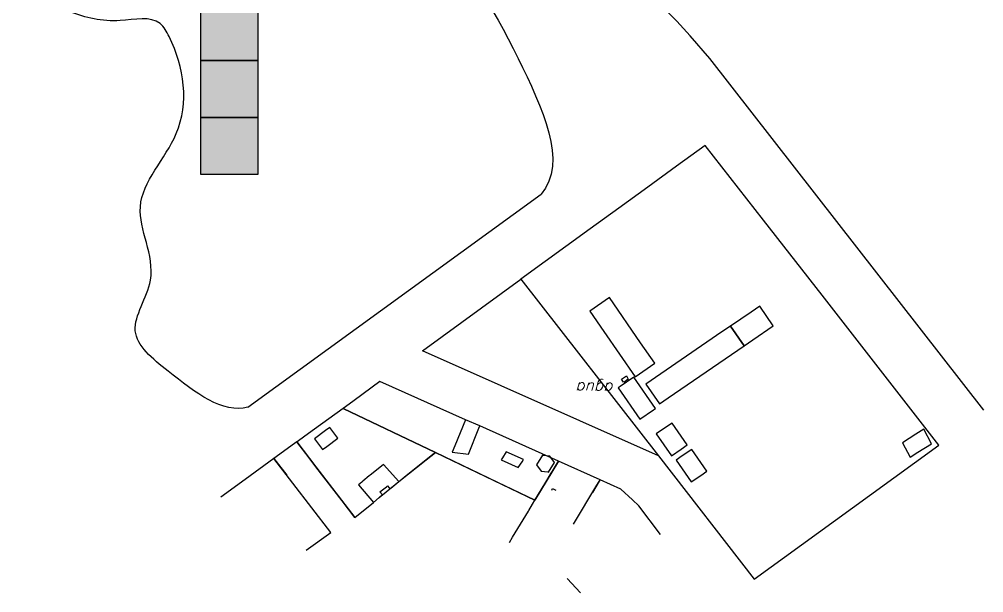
# Model space of a CAD drawing. Header units: millimetres. Extents: x 1101 to 4203, y 1053 to 1744.
# Drawn here: x 3793.4 to 4047.3, y 1096.4 to 1247.3 of the extents above; entities that cross this region are included whole.
import ezdxf
from ezdxf.enums import TextEntityAlignment as Align

# ---------------------------------------------------------------- set-up
doc = ezdxf.new("R2010")
doc.units = ezdxf.units.MM
doc.layers.add('modulos alternativos', color=10, linetype='Continuous')
doc.layers.add('Traza Urbana', color=7, linetype='Continuous')
doc.styles.add('ITALICT', font='ITALICT', dxfattribs={"height": 0.2})

msp = doc.modelspace()

# ---------------------------------------------------------------- hatches: boundary and pattern name
at = {"layer": 'modulos alternativos'}
h = msp.add_hatch(color=256, dxfattribs=at)
h.dxf.hatch_style = 1
h.paths.add_polyline_path([(3856.22, 1251.48), (3841.22, 1251.48), (3841.22, 1236.48), (3856.22, 1236.48)])
h = msp.add_hatch(color=256, dxfattribs=at)
h.dxf.hatch_style = 1
h.paths.add_polyline_path([(3856.22, 1236.48), (3841.22, 1236.48), (3841.22, 1221.48), (3856.22, 1221.48)])
h = msp.add_hatch(color=256, dxfattribs=at)
h.dxf.hatch_style = 1
h.paths.add_polyline_path([(3856.22, 1221.48), (3841.22, 1221.48), (3841.22, 1206.48), (3856.22, 1206.48)])

# ---------------------------------------------------------------- linework, layer by layer
for p, q in [((4047.3, 1144.49), (3975.21, 1237.01)), ((3853.6, 1145.28), (3930.76, 1201.3))]:
    msp.add_line(p, q)
for points, knots in [([(3739.02, 1335.52), (3740.76, 1340.65), (3744.41, 1351.42), (3764.61, 1350.1), (3783.12, 1355.06), (3805.23, 1347.95), (3812.32, 1329.6), (3817.19, 1314), (3823.9, 1292.42), (3851.82, 1288.13), (3871.52, 1276.2), (3888.76, 1272.57), (3909.64, 1266.01), (3923.31, 1240.71), (3937.99, 1209.56), (3930.76, 1201.3)], [0, 0, 0, 0, 14.589938, 30.650037, 52.266956, 74.785551, 91.177017, 108.208998, 125.604463, 153.544247, 182.690433, 195.605769, 206.272093, 246.679828, 282.905632, 282.905632, 282.905632, 282.905632]), ([(3853.6, 1145.28), (3847.09, 1143.41), (3835.27, 1152.44), (3820.12, 1164.78), (3832.1, 1180.48), (3820.2, 1199.32), (3839.17, 1217.48), (3836.7, 1236.17), (3829.65, 1248.67), (3818.46, 1245.92), (3805.78, 1248.87), (3792.03, 1257.63), (3783.78, 1272.69), (3774.33, 1285.47), (3768.36, 1294.54), (3764.05, 1299.24), (3761.58, 1299.47), (3759.25, 1298.81), (3759.29, 1295.78), (3760.9, 1293.23), (3763.46, 1291.17), (3765.27, 1289.08), (3766.9, 1286.23), (3766.42, 1281.31), (3767.41, 1273.76), (3771.33, 1266.72), (3774.07, 1258.16), (3781.11, 1247.5), (3782.96, 1232.97), (3785.58, 1216.51), (3786.96, 1200.66), (3790.06, 1184.52), (3790.76, 1164.02), (3774.77, 1163.23), (3761.44, 1167.56), (3763.06, 1181.72), (3764.03, 1189.76), (3764.38, 1192.73)], [378.254538, 378.254538, 378.254538, 378.254538, 401.244498, 414.992099, 428.911858, 448.426007, 469.840014, 495.453103, 499.618708, 510.193998, 523.58757, 539.742193, 556.771381, 574.432643, 587.275709, 589.824709, 592.862056, 594.357755, 596.272552, 600.486554, 603.357134, 606.041407, 608.808771, 612.883915, 620.41375, 631.408432, 636.703441, 647.308226, 669.158079, 679.408773, 697.677623, 715.799776, 732.470368, 746.56596, 755.213443, 771.112184, 780.437893, 780.437893, 780.437893, 780.437893])]:
    msp.add_open_spline(points, degree=3, knots=knots)
msp.add_spline([(3975.21, 1237.01), (3944.79, 1263.54), (3915.78, 1270.56), (3894.15, 1277.09)], degree=3)
for points in [[(3841.22, 1251.48), (3856.22, 1251.48), (3856.22, 1236.48), (3841.22, 1236.48)], [(3841.22, 1236.48), (3856.22, 1236.48), (3856.22, 1221.48), (3841.22, 1221.48)], [(3841.22, 1221.48), (3856.22, 1221.48), (3856.22, 1206.48), (3841.22, 1206.48)]]:
    msp.add_lwpolyline(points, close=True, dxfattribs=at)
at = {"layer": 'Traza Urbana', "color": 216, "linetype": 'Continuous'}
for p, q in [((3951.98, 1152.58), (3953.23, 1153.46)), ((3953.23, 1153.46), (3953.66, 1152.6)), ((3952.44, 1151.8), (3951.98, 1152.58)), ((3953.66, 1152.6), (3952.53, 1151.75))]:
    msp.add_line(p, q, dxfattribs=at)
at = {"layer": 'Traza Urbana', "color": 7, "linetype": 'Continuous'}
for p, q in [((3933.63, 1123.4), (3933.81, 1123.8)), ((3933.81, 1123.8), (3934.67, 1123.4))]:
    msp.add_line(p, q, dxfattribs=at)
at = {"layer": 'Traza Urbana', "color": 7, "linetype": 'Continuous', "invisible_edges": 5}
for points in [[(3966.43, 1208.66), (3989.37, 1194.43), (3974, 1214.15)], [(3958.86, 1203.16), (4004.73, 1174.71), (3989.37, 1194.43), (3966.43, 1208.66)], [(3951.28, 1197.66), (4020.09, 1154.99), (4004.73, 1174.71), (3958.86, 1203.16)], [(3943.71, 1192.16), (4035.46, 1135.27), (4020.09, 1154.99), (3951.28, 1197.66)], [(3925.45, 1178.9), (4017.21, 1122.02), (4035.46, 1135.27), (3943.71, 1192.16)], [(3961.67, 1132.41), (3999.35, 1109.05), (4017.21, 1122.02), (3925.45, 1178.9)], [(3943.58, 1170.52), (3956.99, 1162.21), (3948.78, 1174.08)], [(3947.31, 1165.13), (3960.72, 1156.81), (3956.99, 1162.21), (3943.58, 1170.52)], [(3986.06, 1170.29), (3991.91, 1166.66), (3988.33, 1171.84)], [(3980.65, 1166.58), (3986.5, 1162.96), (3991.91, 1166.66), (3986.06, 1170.29)], [(3978.38, 1165.03), (3984.23, 1161.4), (3980.65, 1166.58)], [(3984.23, 1161.4), (3984.23, 1161.4), (3986.5, 1162.96), (3980.65, 1166.58)], [(3955.52, 1153.25), (3955.52, 1153.25), (3960.72, 1156.81), (3947.31, 1165.13)], [(3958.37, 1151.34), (3964.22, 1147.72), (3984.23, 1161.4), (3978.38, 1165.03)], [(3951.57, 1150.7), (3960.86, 1144.93), (3955.18, 1153.16)], [(3883.94, 1148.76), (3929.15, 1120.73), (3931.76, 1125.06), (3888.36, 1151.96)], [(3888.36, 1151.96), (3931.76, 1125.06), (3933.47, 1127.88), (3910.88, 1141.88)], [(3951.05, 1150.34), (3960.35, 1144.58), (3960.86, 1144.93), (3951.57, 1150.7)], [(3956.73, 1142.11), (3956.73, 1142.11), (3960.35, 1144.58), (3951.05, 1150.34)], [(3961.95, 1146.16), (3961.95, 1146.16), (3964.22, 1147.72), (3958.37, 1151.34)], [(3881.21, 1146.78), (3902.94, 1133.3), (3929.15, 1120.73), (3883.94, 1148.76)], [(3878.64, 1144.92), (3878.64, 1144.92), (3902.94, 1133.3), (3881.21, 1146.78)], [(3871.09, 1139.44), (3893.34, 1125.64), (3900.51, 1131.36), (3878.64, 1144.92)], [(3878.64, 1144.92), (3900.51, 1131.36), (3902.94, 1133.3)], [(3908.05, 1135.09), (3911.66, 1132.85), (3914.39, 1139.71), (3910.88, 1141.88)], [(3910.88, 1141.88), (3933.47, 1127.88), (3933.8, 1128.43), (3914.63, 1140.31)], [(3910.88, 1141.88), (3914.39, 1139.71), (3914.63, 1140.31)], [(3914.63, 1140.31), (3933.8, 1128.43), (3935.35, 1131.01)], [(3962.72, 1139.34), (3969.22, 1135.3), (3965.24, 1141.06)], [(3866.53, 1136.13), (3889, 1122.19), (3890.96, 1123.75), (3868.59, 1137.63)], [(3868.59, 1137.63), (3890.96, 1123.75), (3893.34, 1125.64), (3871.09, 1139.44)], [(3871.14, 1136.9), (3874.34, 1134.92), (3877.24, 1137.08), (3874.04, 1139.07)], [(3874.04, 1139.07), (3877.24, 1137.08), (3875.15, 1139.89)], [(3961.11, 1138.24), (3967.62, 1134.21), (3969.22, 1135.3), (3962.72, 1139.34)], [(3965.09, 1132.48), (3965.09, 1132.48), (3967.62, 1134.21), (3961.11, 1138.24)], [(4025.93, 1135.89), (4029.98, 1133.38), (4033.52, 1135.63), (4029.47, 1138.14)], [(4029.47, 1138.14), (4033.52, 1135.63), (4031.5, 1139.43)], [(3863.95, 1134.26), (3871.51, 1129.57), (3868.88, 1133.01), (3865.29, 1135.23)], [(3865.29, 1135.23), (3868.88, 1133.01), (3866.5, 1136.11)], [(3866.5, 1136.11), (3888.98, 1122.18), (3889, 1122.19), (3866.53, 1136.13)], [(3871.51, 1129.57), (3886.65, 1120.18), (3888.98, 1122.18), (3866.5, 1136.11)], [(3873.23, 1134.09), (3873.23, 1134.09), (3874.34, 1134.92), (3871.14, 1136.9)], [(3907.34, 1133.38), (3907.34, 1133.38), (3911.66, 1132.85), (3908.05, 1135.09)], [(4027.95, 1132.09), (4027.95, 1132.09), (4029.98, 1133.38), (4025.93, 1135.89)], [(3860.43, 1131.71), (3878.39, 1120.58), (3871.51, 1129.57), (3863.95, 1134.26)], [(3896.11, 1127.85), (3923.28, 1111), (3927.43, 1117.87), (3902.76, 1133.16)], [(3902.76, 1133.16), (3927.43, 1117.87), (3927.54, 1118.05), (3902.94, 1133.3)], [(3902.94, 1133.3), (3927.54, 1118.05), (3928.55, 1119.74), (3919.41, 1125.41)], [(3920.58, 1131.94), (3924.78, 1129.33), (3925.78, 1130.9), (3921.57, 1133.51)], [(3921.57, 1133.51), (3925.78, 1130.9), (3926.12, 1131.44)], [(3929.61, 1130.11), (3932.74, 1128.16), (3934.27, 1130.64), (3931.13, 1132.58)], [(3931.13, 1132.58), (3934.27, 1130.64), (3934.31, 1130.71), (3931.34, 1132.56)], [(3931.34, 1132.56), (3934.31, 1130.71), (3933.11, 1132.31)], [(3986.91, 1100.02), (3986.91, 1100.02), (3999.35, 1109.05), (3961.67, 1132.41)], [(3966.3, 1131.32), (3972.81, 1127.29), (3974.41, 1128.38), (3967.91, 1132.42)], [(3967.91, 1132.42), (3974.41, 1128.38), (3970.43, 1134.14)], [(3852.9, 1126.24), (3875.4, 1112.29), (3860.43, 1131.71)], [(3863.82, 1127.32), (3881.73, 1116.21), (3878.39, 1120.58), (3860.43, 1131.71)], [(3887.87, 1129.04), (3893.34, 1125.64), (3889.26, 1130.17)], [(3920.23, 1131.4), (3920.23, 1131.4), (3924.78, 1129.33), (3920.58, 1131.94)], [(3929.15, 1120.73), (3939.27, 1114.46), (3945.47, 1124.74), (3935.35, 1131.01)], [(3929.56, 1130.03), (3932.53, 1128.19), (3932.74, 1128.16), (3929.61, 1130.11)], [(3930.76, 1128.43), (3930.76, 1128.43), (3932.53, 1128.19), (3929.56, 1130.03)], [(3935.35, 1131.01), (3945.47, 1124.74), (3946.31, 1126.13)], [(3970.28, 1125.56), (3970.28, 1125.56), (3972.81, 1127.29), (3966.3, 1131.32)], [(3881.73, 1116.21), (3881.73, 1116.21), (3886.65, 1120.18), (3871.51, 1129.57)], [(3885.52, 1127.13), (3890.07, 1124.31), (3890.32, 1124.51), (3885.78, 1127.33)], [(3885.78, 1127.33), (3891.22, 1123.96), (3893.34, 1125.64), (3887.87, 1129.04)], [(3894.76, 1126.77), (3922.44, 1109.6), (3923.28, 1111), (3896.11, 1127.85)], [(3846.44, 1121.54), (3868.93, 1107.59), (3875.4, 1112.29), (3852.9, 1126.24)], [(3882.67, 1124.8), (3888.11, 1121.43), (3889, 1122.19), (3883.59, 1125.55)], [(3886.65, 1120.18), (3886.65, 1120.18), (3888.11, 1121.43), (3882.67, 1124.8)], [(3883.59, 1125.55), (3889, 1122.19), (3888.35, 1122.95), (3883.84, 1125.75)], [(3883.84, 1125.75), (3888.35, 1122.95), (3890.07, 1124.31), (3885.52, 1127.13)], [(3893.65, 1125.89), (3941.18, 1096.41), (3937.68, 1100.16), (3894.76, 1126.77)], [(3919.41, 1125.41), (3928.55, 1119.74), (3929.15, 1120.73)], [(3944.31, 1122.81), (3962.2, 1111.71), (3956.49, 1119.31), (3946.09, 1125.76)], [(3946.09, 1125.76), (3956.49, 1119.31), (3954.86, 1120.83), (3946.31, 1126.13)], [(3946.31, 1126.13), (3954.86, 1120.83), (3951.79, 1123.69)], [(3890.96, 1123.75), (3890.96, 1123.75), (3891.22, 1123.96), (3890.32, 1124.51)]]:
    msp.add_3dface(points, dxfattribs=at)
at = {"layer": 'Traza Urbana', "color": 7, "linetype": 'Continuous'}
msp.add_3dface([(3961.67, 1132.41), (3899.56, 1160.1), (3925.45, 1178.9), (3961.67, 1132.41)], dxfattribs=at)
at = {"layer": 'Traza Urbana', "color": 252, "linetype": 'Continuous', "invisible_edges": 5}
for points in [[(3943.58, 1170.52), (3956.99, 1162.21), (3948.78, 1174.08)], [(3947.31, 1165.13), (3960.72, 1156.81), (3956.99, 1162.21), (3943.58, 1170.52)], [(3978.38, 1165.03), (3984.23, 1161.4), (3980.65, 1166.58)], [(3955.52, 1153.25), (3955.52, 1153.25), (3960.72, 1156.81), (3947.31, 1165.13)], [(3958.37, 1151.34), (3964.22, 1147.72), (3984.23, 1161.4), (3978.38, 1165.03)], [(3961.95, 1146.16), (3961.95, 1146.16), (3964.22, 1147.72), (3958.37, 1151.34)], [(3908.05, 1135.09), (3911.66, 1132.85), (3914.39, 1139.71), (3910.88, 1141.88)], [(3910.88, 1141.88), (3914.39, 1139.71), (3914.63, 1140.31)], [(3907.34, 1133.38), (3907.34, 1133.38), (3911.66, 1132.85), (3908.05, 1135.09)], [(3929.61, 1130.11), (3932.74, 1128.16), (3934.27, 1130.64), (3931.13, 1132.58)], [(3931.13, 1132.58), (3934.27, 1130.64), (3934.31, 1130.71), (3931.34, 1132.56)], [(3931.34, 1132.56), (3934.31, 1130.71), (3933.11, 1132.31)], [(3887.87, 1129.04), (3893.34, 1125.64), (3889.26, 1130.17)], [(3929.56, 1130.03), (3932.53, 1128.19), (3932.74, 1128.16), (3929.61, 1130.11)], [(3930.76, 1128.43), (3930.76, 1128.43), (3932.53, 1128.19), (3929.56, 1130.03)], [(3885.52, 1127.13), (3890.07, 1124.31), (3890.32, 1124.51), (3885.78, 1127.33)], [(3885.78, 1127.33), (3891.22, 1123.96), (3893.34, 1125.64), (3887.87, 1129.04)], [(3882.67, 1124.8), (3888.11, 1121.43), (3889, 1122.19), (3883.59, 1125.55)], [(3886.65, 1120.18), (3886.65, 1120.18), (3888.11, 1121.43), (3882.67, 1124.8)], [(3883.59, 1125.55), (3889, 1122.19), (3888.35, 1122.95), (3883.84, 1125.75)], [(3883.84, 1125.75), (3888.35, 1122.95), (3890.07, 1124.31), (3885.52, 1127.13)], [(3890.96, 1123.75), (3890.96, 1123.75), (3891.22, 1123.96), (3890.32, 1124.51)]]:
    msp.add_3dface(points, dxfattribs=at)

# ---------------------------------------------------------------- texts
at = {"layer": 'Traza Urbana', "color": 216, "linetype": 'Continuous', "style": 'ITALICT'}
msp.add_text('agua', height=3, rotation=179.2713, dxfattribs=at).set_placement((3945.22, 1150.66), align=Align.MIDDLE)

doc.saveas('drawing.dxf')
